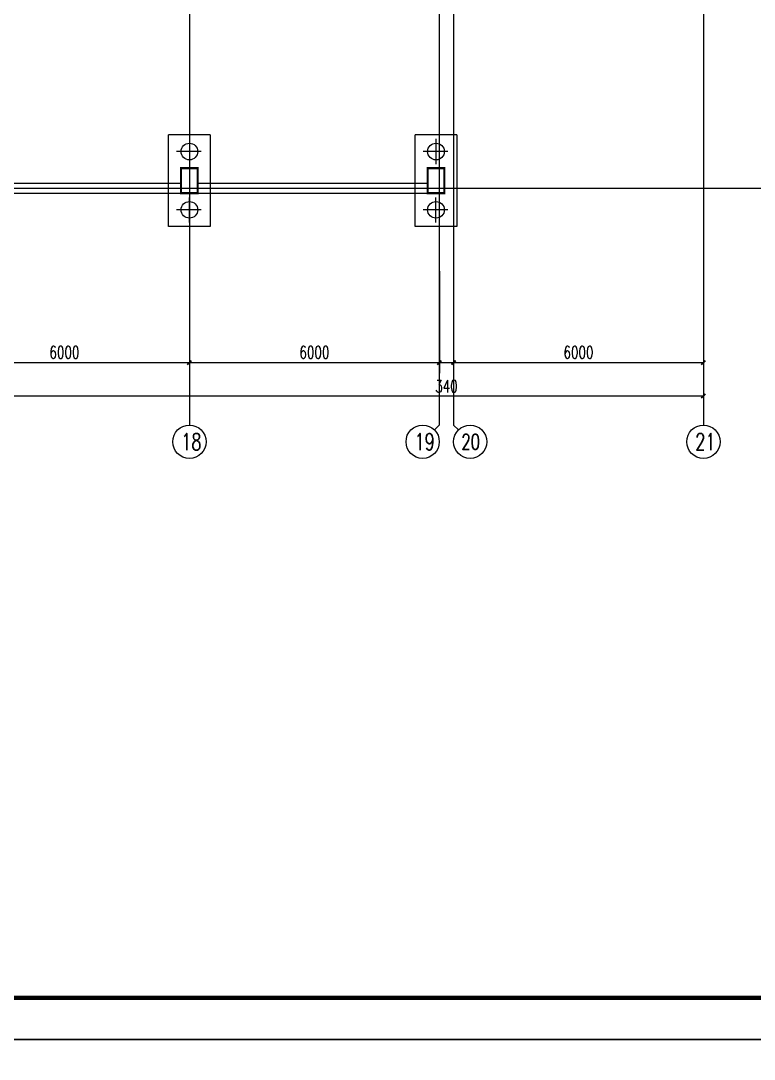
# Model space of a CAD drawing. Extents: x -73672 to 366960, y -527333 to 140666.
# Drawn here: x 113412 to 131019, y -30294 to -5351 of the extents above; entities that cross this region are included whole.
import ezdxf
from ezdxf.enums import TextEntityAlignment as Align

# ---------------------------------------------------------------- set-up
doc = ezdxf.new("R2010")
doc.units = 0
doc.header["$LTSCALE"] = 1000
doc.header["$MEASUREMENT"] = 0
for name, color, linetype in [('AXIS', 3, 'Continuous'), ('AXIS_TEXT', 7, 'Continuous'), ('COLUMN', 9, 'Continuous'), ('E_WINDOW', 4, 'Continuous'), ('PUB_TITLE', 4, 'Continuous'), ('WALL', 9, 'Continuous')]:
    doc.layers.add(name, color=color, linetype=linetype)
doc.styles.add('_TCH_AXIS', font='COMPLEX', dxfattribs={"bigfont": 'GBCBIG'})
doc.styles.add('_TCH_DIM_T3', font='SIMPLEX', dxfattribs={"width": 0.705882, "bigfont": 'GBCBIG'})
doc.styles.add('COMPLEX', font='COMPLEX', dxfattribs={"bigfont": 'Tssdchn.shx'})
doc.dimstyles.new('_TCH_ARCH-100', dxfattribs={"dimtxt": 297.5, "dimasz": 100, "dimexe": 250, "dimexo": 300, "dimgap": 100, "dimtad": 1, "dimdec": 0, "dimzin": 0, "dimdsep": 46, "dimtxsty": '_TCH_DIM_T3', "dimblk": 'ARCHTICK', "dimcen": 0.09, "dimclrt": 7, "dimazin": 2, "dimtfac": 1, "dimtdec": 0, "dimtix": 1, "dimtmove": 2, "dimatfit": 3, "dimfxl": 0, "dimtolj": 1, "dimtzin": 0, "dimarcsym": 0})

# ---------------------------------------------------------------- blocks, each defined once
blk = doc.blocks.new('_AXISO')
blk.add_circle((0, 0), 0.5)
at = {"layer": 'AXIS_TEXT', "style": 'COMPLEX'}
blk.add_attdef('A', text='', height=0.56, dxfattribs=at).set_placement((-0.25, -0.28), (0.25, -0.28), align=Align.FIT)
blk = doc.blocks.new('_ArchTick')
at = {"color": 0, "linetype": 'ByBlock', "const_width": 0.4}
blk.add_lwpolyline([(-0.5, -0.5), (0.5, 0.5)], dxfattribs=at)
blk = doc.blocks.new('*D9133')
at = {"layer": 'AXIS', "color": 0, "lineweight": -2}
for p, q in [((15460, -11363), (15460, -14613)), ((129800, -11363), (129800, -14613)), ((15460, -14363), (129800, -14363))]:
    blk.add_line(p, q, dxfattribs=at)
at = {"layer": 'Defpoints', "color": 0}
for p in [(15460, -11063), (129800, -11063), (129800, -14363)]:
    blk.add_point(p, dxfattribs=at)
at = {"layer": 'AXIS', "color": 0, "linetype": 'ByBlock', "lineweight": -2, "xscale": 100, "yscale": 100, "zscale": 100, "rotation": 180}
blk.add_blockref('_ArchTick', (15460, -14363), dxfattribs=at)
at = {"layer": 'AXIS', "color": 0, "linetype": 'ByBlock', "lineweight": -2, "xscale": 100, "yscale": 100, "zscale": 100}
blk.add_blockref('_ArchTick', (129800, -14363), dxfattribs=at)
at = {"layer": 'AXIS', "color": 7, "insert": (72630, -14114), "char_height": 297.5, "attachment_point": 5, "style": '_TCH_DIM_T3'}
blk.add_mtext('\\A1;114340', dxfattribs=at)
blk = doc.blocks.new('*D9150')
at = {"layer": 'AXIS', "color": 0, "lineweight": -2}
for p, q in [((111460, -11363), (111460, -13813)), ((117460, -11363), (117460, -13813)), ((111460, -13563), (117460, -13563))]:
    blk.add_line(p, q, dxfattribs=at)
at = {"layer": 'Defpoints', "color": 0}
for p in [(111460, -11063), (117460, -11063), (117460, -13563)]:
    blk.add_point(p, dxfattribs=at)
at = {"layer": 'AXIS', "color": 0, "linetype": 'ByBlock', "lineweight": -2, "xscale": 100, "yscale": 100, "zscale": 100, "rotation": 180}
blk.add_blockref('_ArchTick', (111460, -13563), dxfattribs=at)
at = {"layer": 'AXIS', "color": 0, "linetype": 'ByBlock', "lineweight": -2, "xscale": 100, "yscale": 100, "zscale": 100}
blk.add_blockref('_ArchTick', (117460, -13563), dxfattribs=at)
at = {"layer": 'AXIS', "color": 7, "insert": (114460, -13314), "char_height": 297.5, "attachment_point": 5, "style": '_TCH_DIM_T3'}
blk.add_mtext('\\A1;6000', dxfattribs=at)
blk = doc.blocks.new('*D9151')
at = {"layer": 'AXIS', "color": 0, "lineweight": -2}
for p, q in [((117460, -11363), (117460, -13813)), ((123460, -11363), (123460, -13813)), ((117460, -13563), (123460, -13563))]:
    blk.add_line(p, q, dxfattribs=at)
at = {"layer": 'Defpoints', "color": 0}
for p in [(117460, -11063), (123460, -11063), (123460, -13563)]:
    blk.add_point(p, dxfattribs=at)
at = {"layer": 'AXIS', "color": 0, "linetype": 'ByBlock', "lineweight": -2, "xscale": 100, "yscale": 100, "zscale": 100, "rotation": 180}
blk.add_blockref('_ArchTick', (117460, -13563), dxfattribs=at)
at = {"layer": 'AXIS', "color": 0, "linetype": 'ByBlock', "lineweight": -2, "xscale": 100, "yscale": 100, "zscale": 100}
blk.add_blockref('_ArchTick', (123460, -13563), dxfattribs=at)
at = {"layer": 'AXIS', "color": 7, "insert": (120460, -13314), "char_height": 297.5, "attachment_point": 5, "style": '_TCH_DIM_T3'}
blk.add_mtext('\\A1;6000', dxfattribs=at)
blk = doc.blocks.new('*D9152')
at = {"layer": 'AXIS', "color": 0, "lineweight": -2}
for p, q in [((123460, -11363), (123460, -13813)), ((123800, -11363), (123800, -13813)), ((123460, -13563), (123800, -13563))]:
    blk.add_line(p, q, dxfattribs=at)
at = {"layer": 'Defpoints', "color": 0}
for p in [(123460, -11063), (123800, -11063), (123800, -13563)]:
    blk.add_point(p, dxfattribs=at)
at = {"layer": 'AXIS', "color": 0, "linetype": 'ByBlock', "lineweight": -2, "xscale": 100, "yscale": 100, "zscale": 100, "rotation": 180}
blk.add_blockref('_ArchTick', (123460, -13563), dxfattribs=at)
at = {"layer": 'AXIS', "color": 0, "linetype": 'ByBlock', "lineweight": -2, "xscale": 100, "yscale": 100, "zscale": 100}
blk.add_blockref('_ArchTick', (123800, -13563), dxfattribs=at)
at = {"layer": 'AXIS', "color": 7, "insert": (123630, -14130), "char_height": 297.5, "attachment_point": 5, "style": '_TCH_DIM_T3'}
blk.add_mtext('\\A1;340', dxfattribs=at)
blk = doc.blocks.new('*D9153')
at = {"layer": 'AXIS', "color": 0, "lineweight": -2}
for p, q in [((123800, -11363), (123800, -13813)), ((129800, -11363), (129800, -13813)), ((123800, -13563), (129800, -13563))]:
    blk.add_line(p, q, dxfattribs=at)
at = {"layer": 'Defpoints', "color": 0}
for p in [(123800, -11063), (129800, -11063), (129800, -13563)]:
    blk.add_point(p, dxfattribs=at)
at = {"layer": 'AXIS', "color": 0, "linetype": 'ByBlock', "lineweight": -2, "xscale": 100, "yscale": 100, "zscale": 100, "rotation": 180}
blk.add_blockref('_ArchTick', (123800, -13563), dxfattribs=at)
at = {"layer": 'AXIS', "color": 0, "linetype": 'ByBlock', "lineweight": -2, "xscale": 100, "yscale": 100, "zscale": 100}
blk.add_blockref('_ArchTick', (129800, -13563), dxfattribs=at)
at = {"layer": 'AXIS', "color": 7, "insert": (126800, -13314), "char_height": 297.5, "attachment_point": 5, "style": '_TCH_DIM_T3'}
blk.add_mtext('\\A1;6000', dxfattribs=at)

msp = doc.modelspace()

# ---------------------------------------------------------------- linework, layer by layer
at = {"color": 1}
for p, q in [((117459.5, 48464.63), (117459.5, -12194.22)), ((123459.5, 48279.63), (123459.5, -12194.22)), ((123799.5, 48279.63), (123799.5, -12194.22)), ((129799.5, 48279.63), (129799.5, -12194.22)), ((13073.85, -9372.57), (131843.44, -9372.57))]:
    msp.add_line(p, q, dxfattribs=at)
at = {"color": 0}
for p, q in [((117959.5, -8092.57), (116959.5, -8092.57)), ((116959.5, -10292.57), (116959.5, -8092.57)), ((117959.5, -8092.57), (117959.5, -10292.57)), ((123879.5, -8092.57), (122879.5, -8092.57)), ((122879.5, -10292.57), (122879.5, -8092.57)), ((123879.5, -8092.57), (123879.5, -10292.57)), ((117959.5, -10292.57), (116959.5, -10292.57)), ((123879.5, -10292.57), (122879.5, -10292.57))]:
    msp.add_line(p, q, dxfattribs=at)
at = {"color": 0, "const_width": 50}
for points in [[(117659.5, -9492.57), (117659.5, -8892.57), (117259.5, -8892.57), (117259.5, -9492.57), (117659.5, -9492.57)], [(117259.5, -9492.57), (117659.5, -9492.57), (117659.5, -8892.57), (117259.5, -8892.57), (117259.5, -9492.57)], [(123579.5, -9492.57), (123579.5, -8892.57), (123179.5, -8892.57), (123179.5, -9492.57), (123579.5, -9492.57)], [(123179.5, -9492.57), (123579.5, -9492.57), (123579.5, -8892.57), (123179.5, -8892.57), (123179.5, -9492.57)]]:
    msp.add_lwpolyline(points, dxfattribs=at)
at = {"layer": 'AXIS'}
for p, q in [((117459.5, -11062.81), (117459.5, -15062.81)), ((123459.5, -11062.81), (123459.5, -15062.81)), ((123799.5, -11062.81), (123799.5, -15062.81)), ((129799.5, -11062.81), (129799.5, -15062.81)), ((123459.5, -15062.81), (123342.34, -15179.97)), ((123799.5, -15062.81), (123916.66, -15179.97))]:
    msp.add_line(p, q, dxfattribs=at)
at = {"layer": 'COLUMN'}
for points in [[(117659.5, -8892.57), (117259.5, -8892.57)], [(117259.5, -8892.57), (117259.5, -9492.57)], [(117259.5, -8892.57), (117259.5, -9492.57)], [(117659.5, -8892.57), (117259.5, -8892.57)], [(117659.5, -9492.57), (117659.5, -8892.57)], [(117659.5, -9492.57), (117659.5, -8892.57)], [(123579.5, -8892.57), (123179.5, -8892.57)], [(123179.5, -8892.57), (123179.5, -9492.57)], [(123179.5, -8892.57), (123179.5, -9492.57)], [(123579.5, -8892.57), (123179.5, -8892.57)], [(123579.5, -9492.57), (123579.5, -8892.57)], [(123579.5, -9492.57), (123579.5, -8892.57)], [(117259.5, -9492.57), (117659.5, -9492.57)], [(117259.5, -9492.57), (117659.5, -9492.57)], [(123179.5, -9492.57), (123579.5, -9492.57)], [(123179.5, -9492.57), (123579.5, -9492.57)]]:
    msp.add_lwpolyline(points, dxfattribs=at)
at = {"layer": 'E_WINDOW'}
for p, q in [((117459.5, -8187.1), (117459.5, -8792.57)), ((123379.5, -8187.1), (123379.5, -8792.57)), ((117740.97, -8492.57), (117153.43, -8492.57)), ((123660.97, -8492.57), (123073.43, -8492.57)), ((117459.5, -10198.04), (117459.5, -9592.57)), ((123379.5, -10198.04), (123379.5, -9592.57)), ((117740.97, -9892.57), (117153.43, -9892.57)), ((123660.97, -9892.57), (123073.43, -9892.57))]:
    msp.add_line(p, q, dxfattribs=at)
for centre in [(117459.5, -8492.57), (123379.5, -8492.57), (117459.5, -9892.57), (123379.5, -9892.57)]:
    msp.add_circle(centre, 200, dxfattribs=at)
at = {"layer": 'PUB_TITLE'}
for points in [[(1364, -29818.78), (150064, -29818.78), (150064, 54281.22), (1364, 54281.22)], [(1364, -113918.78), (150064, -113918.78), (150064, -29818.78), (1364, -29818.78)]]:
    msp.add_lwpolyline(points, close=True, dxfattribs=at)
at = {"layer": 'PUB_TITLE', "const_width": 100}
msp.add_lwpolyline([(3864, -28818.78), (149064, -28818.78), (149064, 53281.22), (3864, 53281.22)], close=True, dxfattribs=at)
at = {"layer": 'WALL'}
for p, q in [((111659.5, -9252.57), (117259.5, -9252.57)), ((117659.5, -9252.57), (123179.5, -9252.57)), ((111659.5, -9492.57), (117259.5, -9492.57)), ((117659.5, -9492.57), (123179.5, -9492.57))]:
    msp.add_line(p, q, dxfattribs=at)

# ---------------------------------------------------------------- block references
at = {"layer": 'AXIS'}
ref = msp.add_blockref('_AXISO', (117459.5, -15462.81), dxfattribs=dict(at, xscale=800, yscale=800, zscale=800))
ref.add_attrib('A', '18', (117264.06, -15663.31), dxfattribs={"color": 7, "height": 401.002, "style": '_TCH_AXIS', "width": 0.705882})
ref = msp.add_blockref('_AXISO', (123059.5, -15462.81), dxfattribs=dict(at, xscale=800, yscale=800, zscale=800))
ref.add_attrib('A', '19', (122864.06, -15663.31), dxfattribs={"color": 7, "height": 401.002, "style": '_TCH_AXIS', "width": 0.705882})
ref = msp.add_blockref('_AXISO', (124199.5, -15462.81), dxfattribs=dict(at, xscale=800, yscale=800, zscale=800))
ref.add_attrib('A', '20', (123988.78, -15647.19), dxfattribs={"color": 7, "height": 368.763, "style": '_TCH_AXIS', "width": 0.705882})
ref = msp.add_blockref('_AXISO', (129799.5, -15462.81), dxfattribs=dict(at, xscale=800, yscale=800, zscale=800))
ref.add_attrib('A', '21', (129604.06, -15663.31), dxfattribs={"color": 7, "height": 401.002, "style": '_TCH_AXIS', "width": 0.705882})

# ---------------------------------------------------------------- dimensions: what is measured, and where the dimension line sits
for p1, p2, distance, picture, middle in [((15459.5, -11062.81), (129799.5, -11062.81), -3300, '*D9133', (72629.5, -14114.06)), ((111459.5, -11062.81), (117459.5, -11062.81), -2500, '*D9150', (114459.5, -13314.06)), ((117459.5, -11062.81), (123459.5, -11062.81), -2500, '*D9151', (120459.5, -13314.06)), ((123799.5, -11062.81), (129799.5, -11062.81), -2500, '*D9153', (126799.5, -13314.06))]:
    dim = msp.add_aligned_dim(p1=p1, p2=p2, distance=distance, dimstyle='_TCH_ARCH-100', dxfattribs=at)
    dim.commit()
    dim.dimension.update_dxf_attribs({"geometry": picture, "text_midpoint": middle})
dim = msp.add_linear_dim(base=(123799.5, -13562.81), p1=(123459.5, -11062.81), p2=(123799.5, -11062.81), angle=0, dimstyle='_TCH_ARCH-100', dxfattribs=at)
dim.commit()
dim.dimension.update_dxf_attribs({"geometry": '*D9152', "text_midpoint": (123629.5, -14130.31), "dimtype": 161})

doc.saveas('drawing.dxf')
